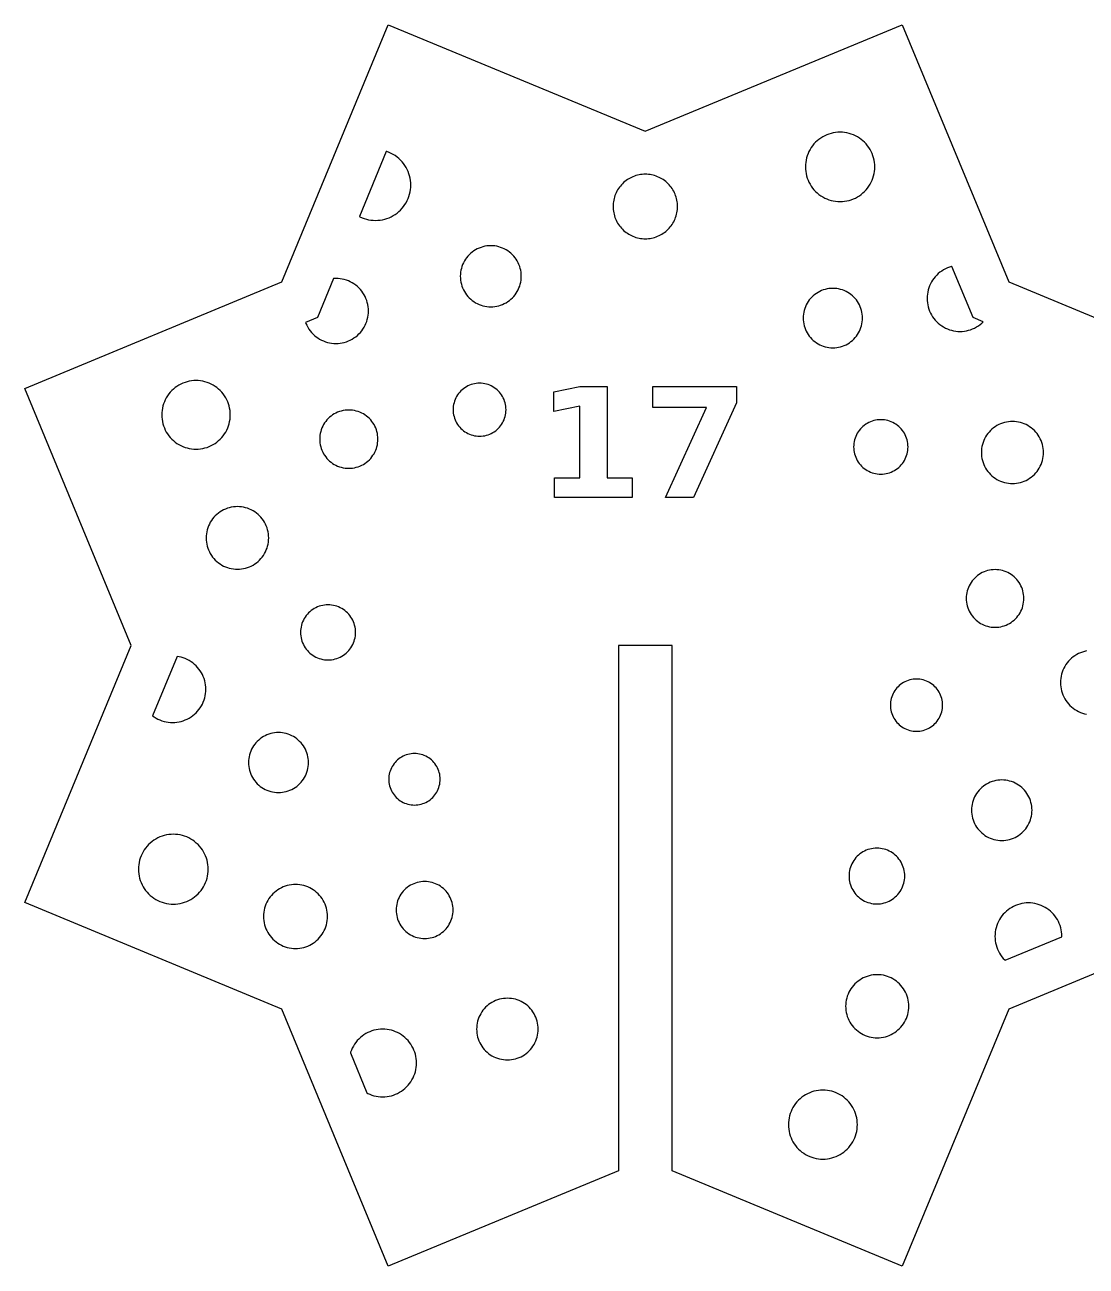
# Model space of a CAD drawing. Header units: millimetres. Extents: x 0 to 450, y -234 to 0.
# Drawn here: x 218.3 to 277.6, y -231.3 to -162 of the extents above; entities that cross this region are included whole.
import ezdxf

# ---------------------------------------------------------------- set-up
doc = ezdxf.new("R2010")
doc.units = ezdxf.units.MM
doc.layers.add('CUT', color=1, linetype='Continuous')
doc.layers.add('ENGRAVE', color=7, linetype='Continuous')

msp = doc.modelspace()

# ---------------------------------------------------------------- linework, layer by layer
at = {"layer": 'CUT'}
for points in [[(254.436, -225.968), (254.436, -196.645), (251.436, -196.645), (251.436, -225.968), (238.586, -231.291), (232.642, -216.94), (218.291, -210.996), (224.235, -196.645), (218.291, -182.295), (232.642, -176.351), (238.586, -162), (252.936, -167.944), (267.287, -162), (273.231, -176.351), (287.582, -182.295), (281.638, -196.645), (287.582, -210.996), (273.231, -216.94), (267.287, -231.291), (254.436, -225.968)], [(265.684, -170.431), (265.713, -170.307), (265.734, -170.182), (265.746, -170.056), (265.75, -169.929), (265.746, -169.802), (265.734, -169.676), (265.713, -169.551), (265.684, -169.428), (265.647, -169.306), (265.603, -169.188), (265.55, -169.072), (265.49, -168.96), (265.424, -168.853), (265.35, -168.749), (265.269, -168.651), (265.183, -168.559), (265.09, -168.472), (264.992, -168.392), (264.889, -168.318), (264.781, -168.251), (264.669, -168.191), (264.554, -168.139), (264.435, -168.094), (264.314, -168.057), (264.19, -168.029), (264.065, -168.008), (263.939, -167.996), (263.812, -167.991), (263.686, -167.996), (263.559, -168.008), (263.434, -168.029), (263.311, -168.057), (263.189, -168.094), (263.071, -168.139), (262.955, -168.191), (262.843, -168.251), (262.736, -168.318), (262.633, -168.392), (262.535, -168.472), (262.442, -168.559), (262.355, -168.651), (262.275, -168.749), (262.201, -168.853), (262.134, -168.96), (262.074, -169.072), (262.022, -169.188), (261.977, -169.306), (261.941, -169.428), (261.912, -169.551), (261.891, -169.676), (261.879, -169.802), (261.875, -169.929), (261.879, -170.056), (261.891, -170.182), (261.912, -170.307), (261.941, -170.431), (261.977, -170.552), (262.022, -170.671), (262.074, -170.786), (262.134, -170.898), (262.201, -171.006), (262.275, -171.109), (262.355, -171.207), (262.442, -171.299), (262.535, -171.386), (262.633, -171.466), (262.736, -171.54), (262.843, -171.607), (262.955, -171.667), (263.071, -171.719), (263.189, -171.764), (263.311, -171.801), (263.434, -171.83), (263.559, -171.85), (263.686, -171.863), (263.812, -171.867), (263.939, -171.863), (264.065, -171.85), (264.19, -171.83), (264.314, -171.801), (264.435, -171.764), (264.554, -171.719), (264.669, -171.667), (264.781, -171.607), (264.889, -171.54), (264.992, -171.466), (265.09, -171.386), (265.183, -171.299), (265.269, -171.207), (265.35, -171.109), (265.424, -171.006), (265.49, -170.898), (265.55, -170.786), (265.603, -170.671), (265.647, -170.552), (265.684, -170.431)], [(239.778, -171.453), (239.807, -171.328), (239.828, -171.2), (239.841, -171.072), (239.845, -170.943), (239.841, -170.814), (239.828, -170.686), (239.807, -170.558), (239.778, -170.433), (239.74, -170.309), (239.695, -170.188), (239.642, -170.071), (239.581, -169.957), (239.513, -169.847), (239.438, -169.743), (239.356, -169.643), (239.268, -169.549), (239.173, -169.46), (239.074, -169.379), (238.969, -169.303), (238.859, -169.235), (238.745, -169.174), (238.628, -169.121), (238.507, -169.076), (238.473, -169.066), (236.97, -172.695), (237.001, -172.711), (237.119, -172.765), (237.24, -172.81), (237.363, -172.848), (237.489, -172.877), (237.616, -172.898), (237.744, -172.91), (237.873, -172.915), (238.002, -172.91), (238.131, -172.898), (238.258, -172.877), (238.384, -172.848), (238.507, -172.81), (238.628, -172.765), (238.745, -172.711), (238.859, -172.651), (238.969, -172.582), (239.074, -172.507), (239.173, -172.425), (239.268, -172.337), (239.356, -172.243), (239.438, -172.143), (239.513, -172.038), (239.581, -171.929), (239.642, -171.815), (239.695, -171.697), (239.74, -171.577), (239.778, -171.453)], [(254.734, -172.052), (254.728, -171.964), (254.717, -171.876), (254.702, -171.789), (254.683, -171.703), (254.659, -171.618), (254.631, -171.534), (254.599, -171.451), (254.564, -171.37), (254.524, -171.292), (254.48, -171.215), (254.433, -171.14), (254.382, -171.068), (254.328, -170.998), (254.27, -170.931), (254.209, -170.867), (254.145, -170.806), (254.078, -170.749), (254.009, -170.694), (253.936, -170.643), (253.862, -170.596), (253.785, -170.553), (253.706, -170.513), (253.625, -170.477), (253.543, -170.445), (253.459, -170.418), (253.374, -170.394), (253.288, -170.375), (253.201, -170.36), (253.113, -170.349), (253.025, -170.342), (252.936, -170.34), (252.848, -170.342), (252.76, -170.349), (252.672, -170.36), (252.585, -170.375), (252.499, -170.394), (252.414, -170.418), (252.33, -170.445), (252.248, -170.477), (252.167, -170.513), (252.088, -170.553), (252.011, -170.596), (251.936, -170.643), (251.864, -170.694), (251.795, -170.749), (251.728, -170.806), (251.664, -170.867), (251.603, -170.931), (251.545, -170.998), (251.491, -171.068), (251.44, -171.14), (251.393, -171.215), (251.349, -171.292), (251.309, -171.37), (251.273, -171.451), (251.242, -171.534), (251.214, -171.618), (251.19, -171.703), (251.171, -171.789), (251.156, -171.876), (251.145, -171.964), (251.139, -172.052), (251.136, -172.14), (251.139, -172.228), (251.145, -172.317), (251.156, -172.404), (251.171, -172.491), (251.19, -172.577), (251.214, -172.663), (251.242, -172.746), (251.273, -172.829), (251.309, -172.91), (251.349, -172.989), (251.393, -173.065), (251.44, -173.14), (251.491, -173.212), (251.545, -173.282), (251.603, -173.349), (251.664, -173.413), (251.728, -173.474), (251.795, -173.532), (251.864, -173.586), (251.936, -173.637), (252.011, -173.684), (252.088, -173.728), (252.167, -173.767), (252.248, -173.803), (252.33, -173.835), (252.414, -173.863), (252.499, -173.886), (252.585, -173.905), (252.672, -173.921), (252.76, -173.931), (252.848, -173.938), (252.936, -173.94), (253.025, -173.938), (253.113, -173.931), (253.201, -173.921), (253.288, -173.905), (253.374, -173.886), (253.459, -173.863), (253.543, -173.835), (253.625, -173.803), (253.706, -173.767), (253.785, -173.728), (253.862, -173.684), (253.936, -173.637), (254.009, -173.586), (254.078, -173.532), (254.145, -173.474), (254.209, -173.413), (254.27, -173.349), (254.328, -173.282), (254.382, -173.212), (254.433, -173.14), (254.48, -173.065), (254.524, -172.989), (254.564, -172.91), (254.599, -172.829), (254.631, -172.746), (254.659, -172.663), (254.683, -172.577), (254.702, -172.491), (254.717, -172.404), (254.728, -172.317), (254.734, -172.228), (254.736, -172.14), (254.734, -172.052)], [(245.956, -176.475), (245.981, -176.367), (246, -176.257), (246.011, -176.146), (246.014, -176.034), (246.011, -175.923), (246, -175.812), (245.981, -175.702), (245.956, -175.593), (245.924, -175.487), (245.884, -175.382), (245.838, -175.281), (245.786, -175.182), (245.727, -175.088), (245.662, -174.997), (245.591, -174.911), (245.515, -174.83), (245.434, -174.753), (245.348, -174.683), (245.257, -174.618), (245.162, -174.559), (245.064, -174.506), (244.962, -174.46), (244.858, -174.421), (244.751, -174.389), (244.643, -174.363), (244.533, -174.345), (244.422, -174.334), (244.311, -174.331), (244.199, -174.334), (244.088, -174.345), (243.978, -174.363), (243.87, -174.389), (243.763, -174.421), (243.659, -174.46), (243.557, -174.506), (243.459, -174.559), (243.364, -174.618), (243.273, -174.683), (243.187, -174.753), (243.106, -174.83), (243.03, -174.911), (242.959, -174.997), (242.894, -175.088), (242.835, -175.182), (242.783, -175.281), (242.737, -175.382), (242.697, -175.487), (242.665, -175.593), (242.64, -175.702), (242.621, -175.812), (242.61, -175.923), (242.607, -176.034), (242.61, -176.146), (242.621, -176.257), (242.64, -176.367), (242.665, -176.475), (242.697, -176.582), (242.737, -176.686), (242.783, -176.788), (242.835, -176.886), (242.894, -176.981), (242.959, -177.071), (243.03, -177.158), (243.106, -177.239), (243.187, -177.315), (243.273, -177.386), (243.364, -177.451), (243.459, -177.51), (243.557, -177.562), (243.659, -177.608), (243.763, -177.647), (243.87, -177.68), (243.978, -177.705), (244.088, -177.723), (244.199, -177.734), (244.311, -177.738), (244.422, -177.734), (244.533, -177.723), (244.643, -177.705), (244.751, -177.68), (244.858, -177.647), (244.962, -177.608), (245.064, -177.562), (245.162, -177.51), (245.257, -177.451), (245.348, -177.386), (245.434, -177.315), (245.515, -177.239), (245.591, -177.158), (245.662, -177.071), (245.727, -176.981), (245.786, -176.886), (245.838, -176.788), (245.884, -176.686), (245.924, -176.582), (245.956, -176.475)], [(271.431, -178.867), (271.533, -178.804), (271.631, -178.733), (271.724, -178.657), (271.81, -178.576), (271.241, -178.341), (270.06, -175.489), (270.034, -175.495), (269.918, -175.53), (269.806, -175.572), (269.696, -175.622), (269.59, -175.679), (269.487, -175.742), (269.39, -175.812), (269.296, -175.889), (269.208, -175.971), (269.126, -176.059), (269.05, -176.152), (268.98, -176.25), (268.916, -176.353), (268.859, -176.459), (268.809, -176.569), (268.767, -176.681), (268.732, -176.797), (268.705, -176.914), (268.685, -177.033), (268.673, -177.153), (268.669, -177.273), (268.673, -177.393), (268.685, -177.513), (268.705, -177.632), (268.732, -177.749), (268.767, -177.865), (268.809, -177.977), (268.859, -178.087), (268.916, -178.193), (268.98, -178.296), (269.05, -178.394), (269.126, -178.487), (269.208, -178.575), (269.296, -178.657), (269.39, -178.733), (269.487, -178.804), (269.59, -178.867), (269.696, -178.924), (269.806, -178.974), (269.918, -179.016), (270.034, -179.051), (270.151, -179.079), (270.27, -179.098), (270.39, -179.11), (270.51, -179.114), (270.631, -179.11), (270.75, -179.098), (270.869, -179.079), (270.987, -179.051), (271.102, -179.016), (271.215, -178.974), (271.324, -178.924), (271.431, -178.867)], [(237.415, -178.441), (237.441, -178.326), (237.461, -178.208), (237.472, -178.09), (237.476, -177.972), (237.472, -177.853), (237.461, -177.735), (237.441, -177.617), (237.415, -177.502), (237.38, -177.388), (237.338, -177.277), (237.289, -177.169), (237.233, -177.064), (237.17, -176.963), (237.101, -176.867), (237.026, -176.775), (236.945, -176.688), (236.858, -176.607), (236.766, -176.531), (236.67, -176.462), (236.569, -176.4), (236.464, -176.344), (236.356, -176.295), (236.245, -176.253), (236.131, -176.218), (236.015, -176.191), (235.898, -176.172), (235.78, -176.16), (235.661, -176.156), (235.543, -176.16), (235.534, -176.161), (234.632, -178.341), (233.966, -178.616), (233.984, -178.666), (234.033, -178.774), (234.089, -178.879), (234.152, -178.98), (234.221, -179.076), (234.297, -179.168), (234.378, -179.255), (234.464, -179.336), (234.556, -179.412), (234.653, -179.481), (234.754, -179.543), (234.858, -179.599), (234.967, -179.648), (235.078, -179.69), (235.191, -179.725), (235.307, -179.752), (235.424, -179.771), (235.543, -179.783), (235.661, -179.787), (235.78, -179.783), (235.898, -179.771), (236.015, -179.752), (236.131, -179.725), (236.245, -179.69), (236.356, -179.648), (236.464, -179.599), (236.569, -179.543), (236.67, -179.481), (236.766, -179.412), (236.858, -179.336), (236.945, -179.255), (237.026, -179.168), (237.101, -179.076), (237.17, -178.98), (237.233, -178.879), (237.289, -178.774), (237.338, -178.666), (237.38, -178.555), (237.415, -178.441)], [(265.011, -178.797), (265.036, -178.691), (265.053, -178.584), (265.064, -178.476), (265.068, -178.368), (265.064, -178.26), (265.053, -178.152), (265.036, -178.045), (265.011, -177.939), (264.98, -177.835), (264.941, -177.734), (264.897, -177.635), (264.845, -177.539), (264.788, -177.447), (264.725, -177.359), (264.656, -177.275), (264.582, -177.196), (264.503, -177.122), (264.419, -177.053), (264.331, -176.99), (264.239, -176.932), (264.143, -176.881), (264.044, -176.836), (263.943, -176.798), (263.839, -176.767), (263.733, -176.742), (263.626, -176.724), (263.518, -176.714), (263.41, -176.71), (263.301, -176.714), (263.193, -176.724), (263.086, -176.742), (262.981, -176.767), (262.877, -176.798), (262.776, -176.836), (262.677, -176.881), (262.581, -176.932), (262.489, -176.99), (262.401, -177.053), (262.317, -177.122), (262.238, -177.196), (262.164, -177.275), (262.095, -177.359), (262.032, -177.447), (261.974, -177.539), (261.923, -177.635), (261.878, -177.734), (261.84, -177.835), (261.809, -177.939), (261.784, -178.045), (261.766, -178.152), (261.756, -178.26), (261.752, -178.368), (261.756, -178.476), (261.766, -178.584), (261.784, -178.691), (261.809, -178.797), (261.84, -178.901), (261.878, -179.002), (261.923, -179.101), (261.974, -179.197), (262.032, -179.289), (262.095, -179.377), (262.164, -179.461), (262.238, -179.54), (262.317, -179.614), (262.401, -179.683), (262.489, -179.746), (262.581, -179.804), (262.677, -179.855), (262.776, -179.899), (262.877, -179.938), (262.981, -179.969), (263.086, -179.994), (263.193, -180.011), (263.301, -180.022), (263.41, -180.026), (263.518, -180.022), (263.626, -180.011), (263.733, -179.994), (263.839, -179.969), (263.943, -179.938), (264.044, -179.899), (264.143, -179.855), (264.239, -179.804), (264.331, -179.746), (264.419, -179.683), (264.503, -179.614), (264.582, -179.54), (264.656, -179.461), (264.725, -179.377), (264.788, -179.289), (264.845, -179.197), (264.897, -179.101), (264.941, -179.002), (264.98, -178.901), (265.011, -178.797)], [(229.699, -184.267), (229.728, -184.145), (229.748, -184.021), (229.76, -183.897), (229.764, -183.772), (229.76, -183.646), (229.748, -183.522), (229.728, -183.398), (229.699, -183.276), (229.663, -183.156), (229.619, -183.039), (229.567, -182.925), (229.508, -182.814), (229.442, -182.708), (229.369, -182.606), (229.289, -182.509), (229.204, -182.418), (229.112, -182.332), (229.015, -182.253), (228.914, -182.18), (228.807, -182.114), (228.697, -182.055), (228.583, -182.003), (228.465, -181.959), (228.345, -181.922), (228.223, -181.894), (228.1, -181.874), (227.975, -181.861), (227.85, -181.857), (227.725, -181.861), (227.6, -181.874), (227.476, -181.894), (227.354, -181.922), (227.235, -181.959), (227.117, -182.003), (227.003, -182.055), (226.893, -182.114), (226.786, -182.18), (226.685, -182.253), (226.588, -182.332), (226.496, -182.418), (226.411, -182.509), (226.331, -182.606), (226.258, -182.708), (226.192, -182.814), (226.133, -182.925), (226.081, -183.039), (226.037, -183.156), (226.001, -183.276), (225.972, -183.398), (225.952, -183.522), (225.94, -183.646), (225.936, -183.772), (225.94, -183.897), (225.952, -184.021), (225.972, -184.145), (226.001, -184.267), (226.037, -184.387), (226.081, -184.504), (226.133, -184.618), (226.192, -184.729), (226.258, -184.835), (226.331, -184.937), (226.411, -185.034), (226.496, -185.125), (226.588, -185.211), (226.685, -185.29), (226.786, -185.363), (226.893, -185.429), (227.003, -185.488), (227.117, -185.54), (227.235, -185.584), (227.354, -185.621), (227.476, -185.649), (227.6, -185.67), (227.725, -185.682), (227.85, -185.686), (227.975, -185.682), (228.1, -185.67), (228.223, -185.649), (228.345, -185.621), (228.465, -185.584), (228.583, -185.54), (228.697, -185.488), (228.807, -185.429), (228.914, -185.363), (229.015, -185.29), (229.112, -185.211), (229.204, -185.125), (229.289, -185.034), (229.369, -184.937), (229.442, -184.835), (229.508, -184.729), (229.567, -184.618), (229.619, -184.504), (229.663, -184.387), (229.699, -184.267)], [(245.111, -183.866), (245.133, -183.772), (245.149, -183.677), (245.158, -183.58), (245.162, -183.484), (245.158, -183.387), (245.149, -183.291), (245.133, -183.195), (245.111, -183.101), (245.083, -183.008), (245.049, -182.918), (245.009, -182.83), (244.964, -182.744), (244.912, -182.662), (244.856, -182.584), (244.795, -182.509), (244.729, -182.438), (244.658, -182.372), (244.583, -182.311), (244.505, -182.254), (244.422, -182.203), (244.337, -182.158), (244.249, -182.118), (244.158, -182.084), (244.066, -182.055), (243.972, -182.033), (243.876, -182.018), (243.78, -182.008), (243.683, -182.005), (243.586, -182.008), (243.49, -182.018), (243.395, -182.033), (243.3, -182.055), (243.208, -182.084), (243.117, -182.118), (243.029, -182.158), (242.944, -182.203), (242.862, -182.254), (242.783, -182.311), (242.708, -182.372), (242.638, -182.438), (242.572, -182.509), (242.51, -182.584), (242.454, -182.662), (242.403, -182.744), (242.357, -182.83), (242.317, -182.918), (242.283, -183.008), (242.255, -183.101), (242.233, -183.195), (242.217, -183.291), (242.208, -183.387), (242.205, -183.484), (242.208, -183.58), (242.217, -183.677), (242.233, -183.772), (242.255, -183.866), (242.283, -183.959), (242.317, -184.049), (242.357, -184.138), (242.403, -184.223), (242.454, -184.305), (242.51, -184.384), (242.572, -184.458), (242.638, -184.529), (242.708, -184.595), (242.783, -184.657), (242.862, -184.713), (242.944, -184.764), (243.029, -184.81), (243.117, -184.85), (243.208, -184.884), (243.3, -184.912), (243.395, -184.934), (243.49, -184.949), (243.586, -184.959), (243.683, -184.962), (243.78, -184.959), (243.876, -184.949), (243.972, -184.934), (244.066, -184.912), (244.158, -184.884), (244.249, -184.85), (244.337, -184.81), (244.422, -184.764), (244.505, -184.713), (244.583, -184.657), (244.658, -184.595), (244.729, -184.529), (244.795, -184.458), (244.856, -184.384), (244.912, -184.305), (244.964, -184.223), (245.009, -184.138), (245.049, -184.049), (245.083, -183.959), (245.111, -183.866)], [(237.951, -185.547), (237.975, -185.444), (237.992, -185.339), (238.003, -185.233), (238.006, -185.126), (238.003, -185.02), (237.992, -184.914), (237.975, -184.809), (237.951, -184.706), (237.92, -184.604), (237.882, -184.504), (237.838, -184.408), (237.788, -184.314), (237.732, -184.223), (237.67, -184.137), (237.603, -184.055), (237.53, -183.977), (237.452, -183.904), (237.37, -183.837), (237.284, -183.775), (237.193, -183.719), (237.1, -183.669), (237.003, -183.625), (236.903, -183.587), (236.801, -183.556), (236.698, -183.532), (236.593, -183.515), (236.487, -183.505), (236.381, -183.501), (236.274, -183.505), (236.169, -183.515), (236.064, -183.532), (235.96, -183.556), (235.858, -183.587), (235.759, -183.625), (235.662, -183.669), (235.568, -183.719), (235.478, -183.775), (235.391, -183.837), (235.309, -183.904), (235.231, -183.977), (235.159, -184.055), (235.091, -184.137), (235.029, -184.223), (234.973, -184.314), (234.923, -184.408), (234.879, -184.504), (234.842, -184.604), (234.811, -184.706), (234.787, -184.809), (234.769, -184.914), (234.759, -185.02), (234.755, -185.126), (234.759, -185.233), (234.769, -185.339), (234.787, -185.444), (234.811, -185.547), (234.842, -185.649), (234.879, -185.748), (234.923, -185.845), (234.973, -185.939), (235.029, -186.029), (235.091, -186.116), (235.159, -186.198), (235.231, -186.276), (235.309, -186.348), (235.391, -186.416), (235.478, -186.478), (235.568, -186.534), (235.662, -186.584), (235.759, -186.628), (235.858, -186.666), (235.96, -186.696), (236.064, -186.721), (236.169, -186.738), (236.274, -186.748), (236.381, -186.752), (236.487, -186.748), (236.593, -186.738), (236.698, -186.721), (236.801, -186.696), (236.903, -186.666), (237.003, -186.628), (237.1, -186.584), (237.193, -186.534), (237.284, -186.478), (237.37, -186.416), (237.452, -186.348), (237.53, -186.276), (237.603, -186.198), (237.67, -186.116), (237.732, -186.029), (237.788, -185.939), (237.838, -185.845), (237.882, -185.748), (237.92, -185.649), (237.951, -185.547)], [(267.555, -185.954), (267.578, -185.857), (267.594, -185.759), (267.604, -185.66), (267.607, -185.561), (267.604, -185.462), (267.594, -185.363), (267.578, -185.265), (267.555, -185.168), (267.526, -185.073), (267.491, -184.98), (267.45, -184.889), (267.403, -184.802), (267.351, -184.717), (267.293, -184.637), (267.23, -184.56), (267.162, -184.487), (267.09, -184.419), (267.013, -184.356), (266.932, -184.298), (266.848, -184.246), (266.76, -184.199), (266.67, -184.158), (266.577, -184.123), (266.481, -184.094), (266.385, -184.072), (266.287, -184.055), (266.188, -184.046), (266.088, -184.042), (265.989, -184.046), (265.89, -184.055), (265.792, -184.072), (265.695, -184.094), (265.6, -184.123), (265.507, -184.158), (265.417, -184.199), (265.329, -184.246), (265.245, -184.298), (265.164, -184.356), (265.087, -184.419), (265.015, -184.487), (264.947, -184.56), (264.884, -184.637), (264.826, -184.717), (264.773, -184.802), (264.727, -184.889), (264.685, -184.98), (264.65, -185.073), (264.622, -185.168), (264.599, -185.265), (264.583, -185.363), (264.573, -185.462), (264.57, -185.561), (264.573, -185.66), (264.583, -185.759), (264.599, -185.857), (264.622, -185.954), (264.65, -186.049), (264.685, -186.142), (264.727, -186.233), (264.773, -186.32), (264.826, -186.405), (264.884, -186.485), (264.947, -186.562), (265.015, -186.635), (265.087, -186.703), (265.164, -186.766), (265.245, -186.824), (265.329, -186.876), (265.417, -186.923), (265.507, -186.964), (265.6, -186.999), (265.695, -187.028), (265.792, -187.05), (265.89, -187.067), (265.989, -187.076), (266.088, -187.079), (266.188, -187.076), (266.287, -187.067), (266.385, -187.05), (266.481, -187.028), (266.577, -186.999), (266.67, -186.964), (266.76, -186.923), (266.848, -186.876), (266.932, -186.824), (267.013, -186.766), (267.09, -186.703), (267.162, -186.635), (267.23, -186.562), (267.293, -186.485), (267.351, -186.405), (267.403, -186.32), (267.45, -186.233), (267.491, -186.142), (267.526, -186.049), (267.555, -185.954)], [(275.108, -186.321), (275.134, -186.211), (275.152, -186.099), (275.163, -185.986), (275.167, -185.873), (275.163, -185.759), (275.152, -185.646), (275.134, -185.534), (275.108, -185.424), (275.075, -185.315), (275.035, -185.209), (274.988, -185.106), (274.935, -185.006), (274.875, -184.91), (274.809, -184.818), (274.737, -184.73), (274.659, -184.647), (274.577, -184.57), (274.489, -184.498), (274.397, -184.432), (274.301, -184.372), (274.201, -184.318), (274.097, -184.271), (273.991, -184.232), (273.883, -184.199), (273.772, -184.173), (273.66, -184.154), (273.547, -184.143), (273.434, -184.14), (273.321, -184.143), (273.208, -184.154), (273.096, -184.173), (272.986, -184.199), (272.877, -184.232), (272.771, -184.271), (272.668, -184.318), (272.568, -184.372), (272.471, -184.432), (272.379, -184.498), (272.291, -184.57), (272.209, -184.647), (272.131, -184.73), (272.059, -184.818), (271.993, -184.91), (271.933, -185.006), (271.88, -185.106), (271.833, -185.209), (271.793, -185.315), (271.76, -185.424), (271.734, -185.534), (271.716, -185.646), (271.705, -185.759), (271.701, -185.873), (271.705, -185.986), (271.716, -186.099), (271.734, -186.211), (271.76, -186.321), (271.793, -186.43), (271.833, -186.536), (271.88, -186.639), (271.933, -186.739), (271.993, -186.835), (272.059, -186.927), (272.131, -187.015), (272.209, -187.098), (272.291, -187.175), (272.379, -187.247), (272.471, -187.313), (272.568, -187.373), (272.668, -187.427), (272.771, -187.474), (272.877, -187.513), (272.986, -187.546), (273.096, -187.572), (273.208, -187.591), (273.321, -187.602), (273.434, -187.605), (273.547, -187.602), (273.66, -187.591), (273.772, -187.572), (273.883, -187.546), (273.991, -187.513), (274.097, -187.474), (274.201, -187.427), (274.301, -187.373), (274.397, -187.313), (274.489, -187.247), (274.577, -187.175), (274.659, -187.098), (274.737, -187.015), (274.809, -186.927), (274.875, -186.835), (274.935, -186.739), (274.988, -186.639), (275.035, -186.536), (275.075, -186.43), (275.108, -186.321)], [(231.85, -191.094), (231.876, -190.983), (231.895, -190.87), (231.906, -190.757), (231.909, -190.642), (231.906, -190.528), (231.895, -190.414), (231.876, -190.301), (231.85, -190.19), (231.817, -190.081), (231.776, -189.974), (231.729, -189.87), (231.675, -189.769), (231.615, -189.672), (231.548, -189.579), (231.476, -189.49), (231.398, -189.407), (231.314, -189.329), (231.226, -189.256), (231.133, -189.19), (231.036, -189.129), (230.935, -189.075), (230.831, -189.028), (230.724, -188.988), (230.615, -188.955), (230.503, -188.929), (230.39, -188.91), (230.277, -188.899), (230.162, -188.895), (230.048, -188.899), (229.934, -188.91), (229.821, -188.929), (229.71, -188.955), (229.601, -188.988), (229.494, -189.028), (229.39, -189.075), (229.289, -189.129), (229.192, -189.19), (229.099, -189.256), (229.01, -189.329), (228.927, -189.407), (228.849, -189.49), (228.776, -189.579), (228.71, -189.672), (228.649, -189.769), (228.595, -189.87), (228.548, -189.974), (228.508, -190.081), (228.475, -190.19), (228.449, -190.301), (228.43, -190.414), (228.419, -190.528), (228.415, -190.642), (228.419, -190.757), (228.43, -190.87), (228.449, -190.983), (228.475, -191.094), (228.508, -191.204), (228.548, -191.311), (228.595, -191.415), (228.649, -191.516), (228.71, -191.613), (228.776, -191.706), (228.849, -191.794), (228.927, -191.878), (229.01, -191.956), (229.099, -192.028), (229.192, -192.095), (229.289, -192.155), (229.39, -192.209), (229.494, -192.256), (229.601, -192.297), (229.71, -192.33), (229.821, -192.356), (229.934, -192.375), (230.048, -192.386), (230.162, -192.389), (230.277, -192.386), (230.39, -192.375), (230.503, -192.356), (230.615, -192.33), (230.724, -192.297), (230.831, -192.256), (230.935, -192.209), (231.036, -192.155), (231.133, -192.095), (231.226, -192.028), (231.314, -191.956), (231.398, -191.878), (231.476, -191.794), (231.548, -191.706), (231.615, -191.613), (231.675, -191.516), (231.729, -191.415), (231.776, -191.311), (231.817, -191.204), (231.85, -191.094)], [(274.019, -194.434), (274.043, -194.332), (274.06, -194.228), (274.071, -194.123), (274.074, -194.018), (274.071, -193.913), (274.06, -193.808), (274.043, -193.704), (274.019, -193.602), (273.989, -193.501), (273.952, -193.402), (273.908, -193.306), (273.859, -193.214), (273.803, -193.124), (273.742, -193.039), (273.675, -192.957), (273.603, -192.88), (273.526, -192.808), (273.445, -192.742), (273.359, -192.68), (273.27, -192.625), (273.177, -192.575), (273.081, -192.532), (272.983, -192.495), (272.882, -192.464), (272.779, -192.44), (272.676, -192.423), (272.571, -192.413), (272.466, -192.409), (272.36, -192.413), (272.256, -192.423), (272.152, -192.44), (272.049, -192.464), (271.948, -192.495), (271.85, -192.532), (271.754, -192.575), (271.661, -192.625), (271.572, -192.68), (271.486, -192.742), (271.405, -192.808), (271.328, -192.88), (271.256, -192.957), (271.189, -193.039), (271.128, -193.124), (271.072, -193.214), (271.023, -193.306), (270.979, -193.402), (270.942, -193.501), (270.912, -193.602), (270.888, -193.704), (270.871, -193.808), (270.86, -193.913), (270.857, -194.018), (270.86, -194.123), (270.871, -194.228), (270.888, -194.332), (270.912, -194.434), (270.942, -194.535), (270.979, -194.633), (271.023, -194.729), (271.072, -194.822), (271.128, -194.912), (271.189, -194.997), (271.256, -195.079), (271.328, -195.155), (271.405, -195.227), (271.486, -195.294), (271.572, -195.355), (271.661, -195.411), (271.754, -195.461), (271.85, -195.504), (271.948, -195.541), (272.049, -195.572), (272.152, -195.596), (272.256, -195.613), (272.36, -195.623), (272.466, -195.627), (272.571, -195.623), (272.676, -195.613), (272.779, -195.596), (272.882, -195.572), (272.983, -195.541), (273.081, -195.504), (273.177, -195.461), (273.27, -195.411), (273.359, -195.355), (273.445, -195.294), (273.526, -195.227), (273.603, -195.155), (273.675, -195.079), (273.742, -194.997), (273.803, -194.912), (273.859, -194.822), (273.908, -194.729), (273.952, -194.633), (273.989, -194.535), (274.019, -194.434)], [(236.707, -196.311), (236.73, -196.213), (236.747, -196.114), (236.757, -196.014), (236.76, -195.913), (236.757, -195.812), (236.747, -195.712), (236.73, -195.613), (236.707, -195.515), (236.678, -195.419), (236.643, -195.325), (236.601, -195.233), (236.554, -195.144), (236.501, -195.059), (236.442, -194.977), (236.378, -194.899), (236.309, -194.826), (236.236, -194.757), (236.158, -194.693), (236.076, -194.635), (235.991, -194.581), (235.902, -194.534), (235.811, -194.492), (235.716, -194.457), (235.62, -194.428), (235.522, -194.405), (235.423, -194.389), (235.323, -194.379), (235.222, -194.375), (235.122, -194.379), (235.022, -194.389), (234.922, -194.405), (234.824, -194.428), (234.728, -194.457), (234.634, -194.492), (234.542, -194.534), (234.453, -194.581), (234.368, -194.635), (234.286, -194.693), (234.208, -194.757), (234.135, -194.826), (234.066, -194.899), (234.002, -194.977), (233.944, -195.059), (233.891, -195.144), (233.843, -195.233), (233.802, -195.325), (233.766, -195.419), (233.737, -195.515), (233.714, -195.613), (233.698, -195.712), (233.688, -195.812), (233.685, -195.913), (233.688, -196.014), (233.698, -196.114), (233.714, -196.213), (233.737, -196.311), (233.766, -196.407), (233.802, -196.501), (233.843, -196.593), (233.891, -196.682), (233.944, -196.767), (234.002, -196.849), (234.066, -196.927), (234.135, -197), (234.208, -197.069), (234.286, -197.133), (234.368, -197.191), (234.453, -197.245), (234.542, -197.292), (234.634, -197.333), (234.728, -197.369), (234.824, -197.398), (234.922, -197.421), (235.022, -197.437), (235.122, -197.447), (235.222, -197.451), (235.323, -197.447), (235.423, -197.437), (235.522, -197.421), (235.62, -197.398), (235.716, -197.369), (235.811, -197.333), (235.902, -197.292), (235.991, -197.245), (236.076, -197.191), (236.158, -197.133), (236.236, -197.069), (236.309, -197), (236.378, -196.927), (236.442, -196.849), (236.501, -196.767), (236.554, -196.682), (236.601, -196.593), (236.643, -196.501), (236.678, -196.407), (236.707, -196.311)], [(228.333, -199.571), (228.361, -199.453), (228.38, -199.334), (228.392, -199.213), (228.396, -199.092), (228.392, -198.97), (228.38, -198.85), (228.361, -198.73), (228.333, -198.612), (228.298, -198.496), (228.255, -198.382), (228.205, -198.272), (228.148, -198.165), (228.084, -198.062), (228.013, -197.963), (227.936, -197.87), (227.853, -197.781), (227.765, -197.698), (227.671, -197.621), (227.572, -197.55), (227.469, -197.486), (227.362, -197.429), (227.252, -197.379), (227.138, -197.336), (227.022, -197.301), (226.904, -197.274), (226.797, -197.256), (225.424, -200.569), (225.513, -200.633), (225.616, -200.697), (225.723, -200.754), (225.833, -200.804), (225.947, -200.847), (226.063, -200.882), (226.181, -200.91), (226.301, -200.929), (226.421, -200.941), (226.543, -200.945), (226.664, -200.941), (226.785, -200.929), (226.904, -200.91), (227.022, -200.882), (227.138, -200.847), (227.252, -200.804), (227.362, -200.754), (227.469, -200.697), (227.572, -200.633), (227.671, -200.562), (227.765, -200.485), (227.853, -200.402), (227.936, -200.314), (228.013, -200.22), (228.084, -200.121), (228.148, -200.018), (228.205, -199.911), (228.255, -199.801), (228.298, -199.687), (228.333, -199.571)], [(269.486, -200.352), (269.508, -200.259), (269.524, -200.165), (269.533, -200.07), (269.536, -199.974), (269.533, -199.879), (269.524, -199.784), (269.508, -199.69), (269.486, -199.597), (269.459, -199.506), (269.425, -199.417), (269.386, -199.33), (269.341, -199.246), (269.291, -199.165), (269.235, -199.087), (269.174, -199.014), (269.109, -198.944), (269.04, -198.879), (268.966, -198.818), (268.888, -198.763), (268.807, -198.712), (268.723, -198.667), (268.636, -198.628), (268.547, -198.594), (268.456, -198.567), (268.363, -198.545), (268.269, -198.529), (268.174, -198.52), (268.079, -198.517), (267.983, -198.52), (267.888, -198.529), (267.794, -198.545), (267.701, -198.567), (267.61, -198.594), (267.521, -198.628), (267.434, -198.667), (267.35, -198.712), (267.269, -198.763), (267.191, -198.818), (267.118, -198.879), (267.048, -198.944), (266.983, -199.014), (266.922, -199.087), (266.867, -199.165), (266.817, -199.246), (266.772, -199.33), (266.732, -199.417), (266.699, -199.506), (266.671, -199.597), (266.649, -199.69), (266.634, -199.784), (266.624, -199.879), (266.621, -199.974), (266.624, -200.07), (266.634, -200.165), (266.649, -200.259), (266.671, -200.352), (266.699, -200.443), (266.732, -200.532), (266.772, -200.619), (266.817, -200.703), (266.867, -200.784), (266.922, -200.862), (266.983, -200.935), (267.048, -201.005), (267.118, -201.07), (267.191, -201.131), (267.269, -201.186), (267.35, -201.237), (267.434, -201.282), (267.521, -201.321), (267.61, -201.355), (267.701, -201.382), (267.794, -201.404), (267.888, -201.419), (267.983, -201.429), (268.079, -201.432), (268.174, -201.429), (268.269, -201.419), (268.363, -201.404), (268.456, -201.382), (268.547, -201.355), (268.636, -201.321), (268.723, -201.282), (268.807, -201.237), (268.888, -201.186), (268.966, -201.131), (269.04, -201.07), (269.109, -201.005), (269.174, -200.935), (269.235, -200.862), (269.291, -200.784), (269.341, -200.703), (269.386, -200.619), (269.425, -200.532), (269.459, -200.443), (269.486, -200.352)], [(234.07, -203.613), (234.095, -203.507), (234.113, -203.398), (234.123, -203.29), (234.127, -203.18), (234.123, -203.071), (234.113, -202.962), (234.095, -202.854), (234.07, -202.747), (234.038, -202.642), (233.999, -202.54), (233.954, -202.44), (233.903, -202.343), (233.845, -202.25), (233.781, -202.161), (233.712, -202.077), (233.637, -201.997), (233.557, -201.922), (233.472, -201.853), (233.383, -201.789), (233.29, -201.731), (233.194, -201.679), (233.094, -201.634), (232.991, -201.596), (232.887, -201.564), (232.78, -201.539), (232.672, -201.521), (232.563, -201.51), (232.454, -201.507), (232.344, -201.51), (232.235, -201.521), (232.127, -201.539), (232.02, -201.564), (231.916, -201.596), (231.813, -201.634), (231.713, -201.679), (231.617, -201.731), (231.524, -201.789), (231.435, -201.853), (231.35, -201.922), (231.27, -201.997), (231.195, -202.077), (231.126, -202.161), (231.062, -202.25), (231.004, -202.343), (230.953, -202.44), (230.908, -202.54), (230.869, -202.642), (230.837, -202.747), (230.812, -202.854), (230.795, -202.962), (230.784, -203.071), (230.78, -203.18), (230.784, -203.29), (230.795, -203.398), (230.812, -203.507), (230.837, -203.613), (230.869, -203.718), (230.908, -203.82), (230.953, -203.92), (231.004, -204.017), (231.062, -204.11), (231.126, -204.199), (231.195, -204.283), (231.27, -204.363), (231.35, -204.438), (231.435, -204.508), (231.524, -204.571), (231.617, -204.629), (231.713, -204.681), (231.813, -204.726), (231.916, -204.765), (232.02, -204.796), (232.127, -204.821), (232.235, -204.839), (232.344, -204.85), (232.454, -204.853), (232.563, -204.85), (232.672, -204.839), (232.78, -204.821), (232.887, -204.796), (232.991, -204.765), (233.094, -204.726), (233.194, -204.681), (233.29, -204.629), (233.383, -204.571), (233.472, -204.508), (233.557, -204.438), (233.637, -204.363), (233.712, -204.283), (233.781, -204.199), (233.845, -204.11), (233.903, -204.017), (233.954, -203.92), (233.999, -203.82), (234.038, -203.718), (234.07, -203.613)], [(241.435, -204.486), (241.457, -204.394), (241.472, -204.302), (241.481, -204.208), (241.484, -204.114), (241.481, -204.02), (241.472, -203.927), (241.457, -203.834), (241.435, -203.743), (241.408, -203.653), (241.375, -203.565), (241.336, -203.479), (241.292, -203.396), (241.242, -203.317), (241.187, -203.24), (241.128, -203.168), (241.064, -203.099), (240.995, -203.035), (240.922, -202.975), (240.846, -202.921), (240.766, -202.871), (240.684, -202.827), (240.598, -202.788), (240.51, -202.755), (240.42, -202.728), (240.329, -202.706), (240.236, -202.691), (240.142, -202.682), (240.049, -202.679), (239.955, -202.682), (239.861, -202.691), (239.769, -202.706), (239.677, -202.728), (239.587, -202.755), (239.499, -202.788), (239.414, -202.827), (239.331, -202.871), (239.251, -202.921), (239.175, -202.975), (239.102, -203.035), (239.033, -203.099), (238.969, -203.168), (238.91, -203.24), (238.855, -203.317), (238.805, -203.396), (238.761, -203.479), (238.722, -203.565), (238.689, -203.653), (238.662, -203.743), (238.641, -203.834), (238.625, -203.927), (238.616, -204.02), (238.613, -204.114), (238.616, -204.208), (238.625, -204.302), (238.641, -204.394), (238.662, -204.486), (238.689, -204.576), (238.722, -204.664), (238.761, -204.749), (238.805, -204.832), (238.855, -204.912), (238.91, -204.988), (238.969, -205.061), (239.033, -205.129), (239.102, -205.194), (239.175, -205.253), (239.251, -205.308), (239.331, -205.357), (239.414, -205.402), (239.499, -205.441), (239.587, -205.474), (239.677, -205.501), (239.769, -205.522), (239.861, -205.538), (239.955, -205.547), (240.049, -205.55), (240.142, -205.547), (240.236, -205.538), (240.329, -205.522), (240.42, -205.501), (240.51, -205.474), (240.598, -205.441), (240.684, -205.402), (240.766, -205.357), (240.846, -205.308), (240.922, -205.253), (240.995, -205.194), (241.064, -205.129), (241.128, -205.061), (241.187, -204.988), (241.242, -204.912), (241.292, -204.832), (241.336, -204.749), (241.375, -204.664), (241.408, -204.576), (241.435, -204.486)], [(274.472, -206.279), (274.497, -206.171), (274.515, -206.062), (274.525, -205.952), (274.529, -205.842), (274.525, -205.731), (274.515, -205.621), (274.497, -205.512), (274.472, -205.405), (274.439, -205.299), (274.401, -205.195), (274.355, -205.095), (274.303, -204.997), (274.245, -204.903), (274.18, -204.814), (274.11, -204.728), (274.035, -204.648), (273.954, -204.572), (273.868, -204.502), (273.779, -204.438), (273.685, -204.379), (273.587, -204.327), (273.487, -204.282), (273.383, -204.243), (273.278, -204.211), (273.17, -204.185), (273.061, -204.167), (272.951, -204.157), (272.84, -204.153), (272.73, -204.157), (272.62, -204.167), (272.511, -204.185), (272.403, -204.211), (272.298, -204.243), (272.194, -204.282), (272.094, -204.327), (271.996, -204.379), (271.902, -204.438), (271.813, -204.502), (271.727, -204.572), (271.646, -204.648), (271.571, -204.728), (271.501, -204.814), (271.436, -204.903), (271.378, -204.997), (271.326, -205.095), (271.28, -205.195), (271.241, -205.299), (271.209, -205.405), (271.184, -205.512), (271.166, -205.621), (271.155, -205.731), (271.152, -205.842), (271.155, -205.952), (271.166, -206.062), (271.184, -206.171), (271.209, -206.279), (271.241, -206.384), (271.28, -206.488), (271.326, -206.589), (271.378, -206.686), (271.436, -206.78), (271.501, -206.87), (271.571, -206.955), (271.646, -207.036), (271.727, -207.111), (271.813, -207.181), (271.902, -207.246), (271.996, -207.304), (272.094, -207.356), (272.194, -207.402), (272.298, -207.441), (272.403, -207.473), (272.511, -207.498), (272.62, -207.516), (272.73, -207.527), (272.84, -207.53), (272.951, -207.527), (273.061, -207.516), (273.17, -207.498), (273.278, -207.473), (273.383, -207.441), (273.487, -207.402), (273.587, -207.356), (273.685, -207.304), (273.779, -207.246), (273.868, -207.181), (273.954, -207.111), (274.035, -207.036), (274.11, -206.955), (274.18, -206.87), (274.245, -206.78), (274.303, -206.686), (274.355, -206.589), (274.401, -206.488), (274.439, -206.384), (274.472, -206.279)], [(228.465, -209.64), (228.494, -209.516), (228.515, -209.39), (228.527, -209.263), (228.531, -209.135), (228.527, -209.008), (228.515, -208.881), (228.494, -208.755), (228.465, -208.631), (228.428, -208.509), (228.383, -208.389), (228.33, -208.273), (228.27, -208.161), (228.203, -208.052), (228.129, -207.949), (228.048, -207.85), (227.961, -207.757), (227.867, -207.67), (227.769, -207.589), (227.665, -207.515), (227.557, -207.447), (227.444, -207.387), (227.328, -207.334), (227.209, -207.289), (227.087, -207.252), (226.962, -207.223), (226.837, -207.203), (226.71, -207.19), (226.582, -207.186), (226.455, -207.19), (226.328, -207.203), (226.202, -207.223), (226.078, -207.252), (225.956, -207.289), (225.836, -207.334), (225.72, -207.387), (225.608, -207.447), (225.499, -207.515), (225.396, -207.589), (225.297, -207.67), (225.204, -207.757), (225.117, -207.85), (225.036, -207.949), (224.962, -208.052), (224.894, -208.161), (224.834, -208.273), (224.781, -208.389), (224.736, -208.509), (224.699, -208.631), (224.67, -208.755), (224.65, -208.881), (224.637, -209.008), (224.633, -209.135), (224.637, -209.263), (224.65, -209.39), (224.67, -209.516), (224.699, -209.64), (224.736, -209.762), (224.781, -209.881), (224.834, -209.997), (224.894, -210.11), (224.962, -210.218), (225.036, -210.322), (225.117, -210.42), (225.204, -210.514), (225.297, -210.601), (225.396, -210.682), (225.499, -210.756), (225.608, -210.823), (225.72, -210.883), (225.836, -210.936), (225.956, -210.981), (226.078, -211.018), (226.202, -211.047), (226.328, -211.068), (226.455, -211.08), (226.582, -211.084), (226.71, -211.08), (226.837, -211.068), (226.962, -211.047), (227.087, -211.018), (227.209, -210.981), (227.328, -210.936), (227.444, -210.883), (227.557, -210.823), (227.665, -210.756), (227.769, -210.682), (227.867, -210.601), (227.961, -210.514), (228.048, -210.42), (228.129, -210.322), (228.203, -210.218), (228.27, -210.11), (228.33, -209.997), (228.383, -209.881), (228.428, -209.762), (228.465, -209.64)], [(267.371, -209.917), (267.394, -209.818), (267.411, -209.717), (267.421, -209.616), (267.424, -209.514), (267.421, -209.412), (267.411, -209.311), (267.394, -209.21), (267.371, -209.111), (267.341, -209.014), (267.305, -208.918), (267.263, -208.826), (267.215, -208.736), (267.162, -208.649), (267.102, -208.567), (267.038, -208.488), (266.968, -208.414), (266.894, -208.344), (266.815, -208.279), (266.732, -208.22), (266.646, -208.166), (266.556, -208.118), (266.463, -208.076), (266.368, -208.04), (266.271, -208.011), (266.171, -207.988), (266.071, -207.971), (265.97, -207.961), (265.868, -207.958), (265.766, -207.961), (265.665, -207.971), (265.564, -207.988), (265.465, -208.011), (265.368, -208.04), (265.272, -208.076), (265.18, -208.118), (265.09, -208.166), (265.003, -208.22), (264.921, -208.279), (264.842, -208.344), (264.768, -208.414), (264.698, -208.488), (264.633, -208.567), (264.574, -208.649), (264.52, -208.736), (264.472, -208.826), (264.43, -208.918), (264.394, -209.014), (264.365, -209.111), (264.342, -209.21), (264.325, -209.311), (264.315, -209.412), (264.312, -209.514), (264.315, -209.616), (264.325, -209.717), (264.342, -209.818), (264.365, -209.917), (264.394, -210.014), (264.43, -210.109), (264.472, -210.202), (264.52, -210.292), (264.574, -210.378), (264.633, -210.461), (264.698, -210.54), (264.768, -210.614), (264.842, -210.684), (264.921, -210.748), (265.003, -210.808), (265.09, -210.862), (265.18, -210.91), (265.272, -210.952), (265.368, -210.987), (265.465, -211.017), (265.564, -211.04), (265.665, -211.057), (265.766, -211.067), (265.868, -211.07), (265.97, -211.067), (266.071, -211.057), (266.171, -211.04), (266.271, -211.017), (266.368, -210.987), (266.463, -210.952), (266.556, -210.91), (266.646, -210.862), (266.732, -210.808), (266.815, -210.748), (266.894, -210.684), (266.968, -210.614), (267.038, -210.54), (267.102, -210.461), (267.162, -210.378), (267.215, -210.292), (267.263, -210.202), (267.305, -210.109), (267.341, -210.014), (267.371, -209.917)], [(242.153, -211.822), (242.177, -211.721), (242.193, -211.618), (242.204, -211.514), (242.207, -211.41), (242.204, -211.306), (242.193, -211.202), (242.177, -211.1), (242.153, -210.998), (242.123, -210.899), (242.086, -210.801), (242.043, -210.706), (241.994, -210.614), (241.939, -210.526), (241.878, -210.441), (241.812, -210.361), (241.741, -210.285), (241.665, -210.213), (241.584, -210.147), (241.5, -210.087), (241.411, -210.032), (241.319, -209.983), (241.225, -209.94), (241.127, -209.903), (241.027, -209.873), (240.926, -209.849), (240.823, -209.832), (240.72, -209.822), (240.615, -209.819), (240.511, -209.822), (240.408, -209.832), (240.305, -209.849), (240.204, -209.873), (240.104, -209.903), (240.006, -209.94), (239.912, -209.983), (239.82, -210.032), (239.731, -210.087), (239.647, -210.147), (239.566, -210.213), (239.49, -210.285), (239.419, -210.361), (239.353, -210.441), (239.292, -210.526), (239.237, -210.614), (239.188, -210.706), (239.145, -210.801), (239.108, -210.899), (239.078, -210.998), (239.054, -211.1), (239.038, -211.202), (239.027, -211.306), (239.024, -211.41), (239.027, -211.514), (239.038, -211.618), (239.054, -211.721), (239.078, -211.822), (239.108, -211.922), (239.145, -212.019), (239.188, -212.114), (239.237, -212.206), (239.292, -212.294), (239.353, -212.379), (239.419, -212.46), (239.49, -212.536), (239.566, -212.607), (239.647, -212.673), (239.731, -212.733), (239.82, -212.788), (239.912, -212.838), (240.006, -212.881), (240.104, -212.917), (240.204, -212.947), (240.305, -212.971), (240.408, -212.988), (240.511, -212.998), (240.615, -213.002), (240.72, -212.998), (240.823, -212.988), (240.926, -212.971), (241.027, -212.947), (241.127, -212.917), (241.225, -212.881), (241.319, -212.838), (241.411, -212.788), (241.5, -212.733), (241.584, -212.673), (241.665, -212.607), (241.741, -212.536), (241.812, -212.46), (241.878, -212.379), (241.939, -212.294), (241.994, -212.206), (242.043, -212.114), (242.086, -212.019), (242.123, -211.922), (242.153, -211.822)], [(235.134, -212.233), (235.161, -212.119), (235.18, -212.004), (235.192, -211.887), (235.195, -211.77), (235.192, -211.653), (235.18, -211.537), (235.161, -211.421), (235.134, -211.307), (235.1, -211.195), (235.059, -211.086), (235.011, -210.979), (234.956, -210.876), (234.894, -210.777), (234.826, -210.682), (234.751, -210.591), (234.671, -210.506), (234.586, -210.426), (234.496, -210.351), (234.4, -210.283), (234.301, -210.221), (234.198, -210.166), (234.091, -210.118), (233.982, -210.077), (233.87, -210.043), (233.756, -210.016), (233.64, -209.997), (233.524, -209.986), (233.407, -209.982), (233.29, -209.986), (233.173, -209.997), (233.058, -210.016), (232.944, -210.043), (232.832, -210.077), (232.722, -210.118), (232.616, -210.166), (232.512, -210.221), (232.413, -210.283), (232.318, -210.351), (232.227, -210.426), (232.142, -210.506), (232.062, -210.591), (231.988, -210.682), (231.92, -210.777), (231.858, -210.876), (231.803, -210.979), (231.754, -211.086), (231.713, -211.195), (231.679, -211.307), (231.653, -211.421), (231.634, -211.537), (231.622, -211.653), (231.618, -211.77), (231.622, -211.887), (231.634, -212.004), (231.653, -212.119), (231.679, -212.233), (231.713, -212.345), (231.754, -212.455), (231.803, -212.561), (231.858, -212.665), (231.92, -212.764), (231.988, -212.859), (232.062, -212.95), (232.142, -213.035), (232.227, -213.115), (232.318, -213.189), (232.413, -213.257), (232.512, -213.319), (232.616, -213.374), (232.722, -213.423), (232.832, -213.464), (232.944, -213.498), (233.058, -213.525), (233.173, -213.544), (233.29, -213.555), (233.407, -213.559), (233.524, -213.555), (233.64, -213.544), (233.756, -213.525), (233.87, -213.498), (233.982, -213.464), (234.091, -213.423), (234.198, -213.374), (234.301, -213.319), (234.4, -213.257), (234.496, -213.189), (234.586, -213.115), (234.671, -213.035), (234.751, -212.95), (234.826, -212.859), (234.894, -212.764), (234.956, -212.665), (235.011, -212.561), (235.059, -212.455), (235.1, -212.345), (235.134, -212.233)], [(272.924, -214.11), (273.007, -214.2), (273.022, -214.213), (276.192, -212.9), (276.193, -212.88), (276.189, -212.758), (276.177, -212.636), (276.157, -212.516), (276.129, -212.397), (276.094, -212.28), (276.051, -212.166), (276, -212.055), (275.943, -211.947), (275.878, -211.843), (275.807, -211.744), (275.73, -211.65), (275.646, -211.561), (275.557, -211.477), (275.463, -211.4), (275.364, -211.328), (275.26, -211.264), (275.152, -211.206), (275.041, -211.156), (274.927, -211.113), (274.81, -211.078), (274.691, -211.05), (274.57, -211.03), (274.449, -211.018), (274.327, -211.014), (274.205, -211.018), (274.083, -211.03), (273.963, -211.05), (273.844, -211.078), (273.727, -211.113), (273.613, -211.156), (273.502, -211.206), (273.394, -211.264), (273.29, -211.328), (273.191, -211.4), (273.096, -211.477), (273.007, -211.561), (272.924, -211.65), (272.846, -211.744), (272.775, -211.843), (272.711, -211.947), (272.653, -212.055), (272.603, -212.166), (272.56, -212.28), (272.524, -212.397), (272.497, -212.516), (272.477, -212.636), (272.465, -212.758), (272.461, -212.88), (272.465, -213.002), (272.477, -213.124), (272.497, -213.244), (272.524, -213.363), (272.56, -213.48), (272.603, -213.594), (272.653, -213.705), (272.711, -213.813), (272.775, -213.917), (272.846, -214.016), (272.924, -214.11)], [(267.586, -217.239), (267.612, -217.127), (267.631, -217.013), (267.642, -216.898), (267.646, -216.783), (267.642, -216.668), (267.631, -216.553), (267.612, -216.44), (267.586, -216.327), (267.553, -216.217), (267.512, -216.109), (267.464, -216.004), (267.41, -215.903), (267.349, -215.805), (267.282, -215.711), (267.209, -215.622), (267.13, -215.538), (267.046, -215.459), (266.957, -215.386), (266.863, -215.319), (266.765, -215.258), (266.664, -215.204), (266.559, -215.156), (266.451, -215.116), (266.341, -215.082), (266.228, -215.056), (266.115, -215.037), (266, -215.026), (265.885, -215.022), (265.77, -215.026), (265.655, -215.037), (265.541, -215.056), (265.429, -215.082), (265.319, -215.116), (265.211, -215.156), (265.106, -215.204), (265.004, -215.258), (264.906, -215.319), (264.813, -215.386), (264.724, -215.459), (264.64, -215.538), (264.561, -215.622), (264.488, -215.711), (264.42, -215.805), (264.36, -215.903), (264.305, -216.004), (264.258, -216.109), (264.217, -216.217), (264.184, -216.327), (264.157, -216.44), (264.139, -216.553), (264.127, -216.668), (264.124, -216.783), (264.127, -216.898), (264.139, -217.013), (264.157, -217.127), (264.184, -217.239), (264.217, -217.349), (264.258, -217.457), (264.305, -217.562), (264.36, -217.664), (264.42, -217.762), (264.488, -217.855), (264.561, -217.944), (264.64, -218.029), (264.724, -218.107), (264.813, -218.18), (264.906, -218.248), (265.004, -218.308), (265.106, -218.363), (265.211, -218.41), (265.319, -218.451), (265.429, -218.484), (265.541, -218.511), (265.655, -218.529), (265.77, -218.541), (265.885, -218.544), (266, -218.541), (266.115, -218.529), (266.228, -218.511), (266.341, -218.484), (266.451, -218.451), (266.559, -218.41), (266.664, -218.363), (266.765, -218.308), (266.863, -218.248), (266.957, -218.18), (267.046, -218.107), (267.13, -218.029), (267.209, -217.944), (267.282, -217.855), (267.349, -217.762), (267.41, -217.664), (267.464, -217.562), (267.512, -217.457), (267.553, -217.349), (267.586, -217.239)], [(246.895, -218.501), (246.921, -218.391), (246.939, -218.28), (246.95, -218.169), (246.954, -218.056), (246.95, -217.944), (246.939, -217.832), (246.921, -217.721), (246.895, -217.611), (246.863, -217.504), (246.823, -217.399), (246.777, -217.296), (246.724, -217.197), (246.664, -217.101), (246.599, -217.01), (246.527, -216.923), (246.451, -216.841), (246.369, -216.764), (246.282, -216.693), (246.19, -216.627), (246.095, -216.568), (245.996, -216.515), (245.893, -216.468), (245.788, -216.429), (245.68, -216.396), (245.571, -216.371), (245.46, -216.352), (245.348, -216.341), (245.235, -216.338), (245.123, -216.341), (245.011, -216.352), (244.9, -216.371), (244.791, -216.396), (244.683, -216.429), (244.578, -216.468), (244.475, -216.515), (244.376, -216.568), (244.281, -216.627), (244.189, -216.693), (244.102, -216.764), (244.02, -216.841), (243.944, -216.923), (243.872, -217.01), (243.807, -217.101), (243.747, -217.197), (243.694, -217.296), (243.648, -217.399), (243.608, -217.504), (243.576, -217.611), (243.55, -217.721), (243.532, -217.832), (243.521, -217.944), (243.517, -218.056), (243.521, -218.169), (243.532, -218.28), (243.55, -218.391), (243.576, -218.501), (243.608, -218.608), (243.648, -218.714), (243.694, -218.816), (243.747, -218.915), (243.807, -219.011), (243.872, -219.102), (243.944, -219.189), (244.02, -219.271), (244.102, -219.348), (244.189, -219.419), (244.281, -219.485), (244.376, -219.544), (244.475, -219.597), (244.578, -219.644), (244.683, -219.683), (244.791, -219.716), (244.9, -219.742), (245.011, -219.76), (245.123, -219.771), (245.235, -219.775), (245.348, -219.771), (245.46, -219.76), (245.571, -219.742), (245.68, -219.716), (245.788, -219.683), (245.893, -219.644), (245.996, -219.597), (246.095, -219.544), (246.19, -219.485), (246.282, -219.419), (246.369, -219.348), (246.451, -219.271), (246.527, -219.189), (246.599, -219.102), (246.664, -219.011), (246.724, -218.915), (246.777, -218.816), (246.823, -218.714), (246.863, -218.608), (246.895, -218.501)], [(240.126, -220.318), (240.146, -220.196), (240.158, -220.072), (240.162, -219.949), (240.158, -219.825), (240.146, -219.702), (240.126, -219.58), (240.098, -219.459), (240.062, -219.341), (240.019, -219.225), (239.968, -219.113), (239.909, -219.004), (239.844, -218.898), (239.772, -218.798), (239.693, -218.702), (239.609, -218.612), (239.518, -218.527), (239.423, -218.449), (239.322, -218.377), (239.217, -218.312), (239.108, -218.253), (238.995, -218.202), (238.88, -218.159), (238.761, -218.123), (238.641, -218.095), (238.519, -218.074), (238.396, -218.062), (238.272, -218.058), (238.148, -218.062), (238.025, -218.074), (237.903, -218.095), (237.783, -218.123), (237.664, -218.159), (237.549, -218.202), (237.436, -218.253), (237.327, -218.312), (237.222, -218.377), (237.121, -218.449), (237.025, -218.527), (236.935, -218.612), (236.851, -218.702), (236.772, -218.798), (236.7, -218.898), (236.635, -219.004), (236.576, -219.113), (236.525, -219.225), (236.482, -219.341), (236.468, -219.385), (237.395, -221.623), (237.436, -221.644), (237.549, -221.695), (237.664, -221.739), (237.783, -221.775), (237.903, -221.803), (238.025, -221.823), (238.148, -221.835), (238.272, -221.839), (238.396, -221.835), (238.519, -221.823), (238.641, -221.803), (238.761, -221.775), (238.88, -221.739), (238.995, -221.695), (239.108, -221.644), (239.217, -221.586), (239.322, -221.521), (239.423, -221.449), (239.518, -221.37), (239.609, -221.286), (239.693, -221.195), (239.772, -221.1), (239.844, -220.999), (239.909, -220.894), (239.968, -220.785), (240.019, -220.672), (240.062, -220.556), (240.098, -220.438), (240.126, -220.318)], [(264.712, -223.888), (264.741, -223.765), (264.761, -223.641), (264.774, -223.516), (264.778, -223.39), (264.774, -223.264), (264.761, -223.138), (264.741, -223.014), (264.712, -222.891), (264.675, -222.771), (264.631, -222.653), (264.579, -222.538), (264.52, -222.427), (264.453, -222.32), (264.38, -222.217), (264.3, -222.12), (264.213, -222.028), (264.121, -221.942), (264.024, -221.862), (263.922, -221.788), (263.815, -221.722), (263.703, -221.662), (263.589, -221.61), (263.471, -221.566), (263.35, -221.529), (263.227, -221.501), (263.103, -221.48), (262.977, -221.468), (262.852, -221.464), (262.726, -221.468), (262.6, -221.48), (262.476, -221.501), (262.353, -221.529), (262.232, -221.566), (262.114, -221.61), (262, -221.662), (261.888, -221.722), (261.781, -221.788), (261.679, -221.862), (261.582, -221.942), (261.49, -222.028), (261.403, -222.12), (261.323, -222.217), (261.25, -222.32), (261.183, -222.427), (261.124, -222.538), (261.072, -222.653), (261.028, -222.771), (260.991, -222.891), (260.962, -223.014), (260.942, -223.138), (260.93, -223.264), (260.925, -223.39), (260.93, -223.516), (260.942, -223.641), (260.962, -223.765), (260.991, -223.888), (261.028, -224.009), (261.072, -224.127), (261.124, -224.242), (261.183, -224.353), (261.25, -224.46), (261.323, -224.562), (261.403, -224.66), (261.49, -224.752), (261.582, -224.838), (261.679, -224.918), (261.781, -224.991), (261.888, -225.058), (262, -225.117), (262.114, -225.169), (262.232, -225.214), (262.353, -225.25), (262.476, -225.279), (262.6, -225.299), (262.726, -225.312), (262.852, -225.316), (262.977, -225.312), (263.103, -225.299), (263.227, -225.279), (263.35, -225.25), (263.471, -225.214), (263.589, -225.169), (263.703, -225.117), (263.815, -225.058), (263.922, -224.991), (264.024, -224.918), (264.121, -224.838), (264.213, -224.752), (264.3, -224.66), (264.38, -224.562), (264.453, -224.46), (264.52, -224.353), (264.579, -224.242), (264.631, -224.127), (264.675, -224.009), (264.712, -223.888)]]:
    msp.add_lwpolyline(points, close=True, dxfattribs=at)
msp.add_lwpolyline([(277.572, -196.948), (277.458, -196.975), (277.345, -197.009), (277.234, -197.051), (277.127, -197.1), (277.023, -197.155), (276.923, -197.217), (276.827, -197.286), (276.736, -197.361), (276.65, -197.441), (276.569, -197.528), (276.494, -197.619), (276.426, -197.715), (276.363, -197.815), (276.308, -197.919), (276.259, -198.026), (276.218, -198.136), (276.183, -198.249), (276.157, -198.364), (276.137, -198.48), (276.126, -198.598), (276.122, -198.716), (276.126, -198.833), (276.137, -198.951), (276.157, -199.067), (276.183, -199.182), (276.218, -199.295), (276.259, -199.405), (276.308, -199.513), (276.363, -199.617), (276.426, -199.717), (276.494, -199.813), (276.569, -199.904), (276.65, -199.99), (276.736, -200.07), (276.827, -200.145), (276.923, -200.214), (277.023, -200.276), (277.127, -200.332), (277.234, -200.38), (277.345, -200.422), (277.458, -200.456), (277.572, -200.483)], dxfattribs=at)
at = {"layer": 'ENGRAVE'}
for points in [[(249.287, -187.289), (249.287, -183.281), (247.837, -183.58), (247.837, -182.492), (249.278, -182.193), (250.798, -182.193), (250.798, -187.289), (252.21, -187.289), (252.21, -188.393), (247.875, -188.393), (247.875, -187.289), (249.287, -187.289)], [(253.364, -182.193), (258.036, -182.193), (258.036, -183.094), (255.619, -188.393), (254.061, -188.393), (256.349, -183.369), (253.364, -183.369), (253.364, -182.193)]]:
    msp.add_lwpolyline(points, close=True, dxfattribs=at)

doc.saveas('drawing.dxf')
